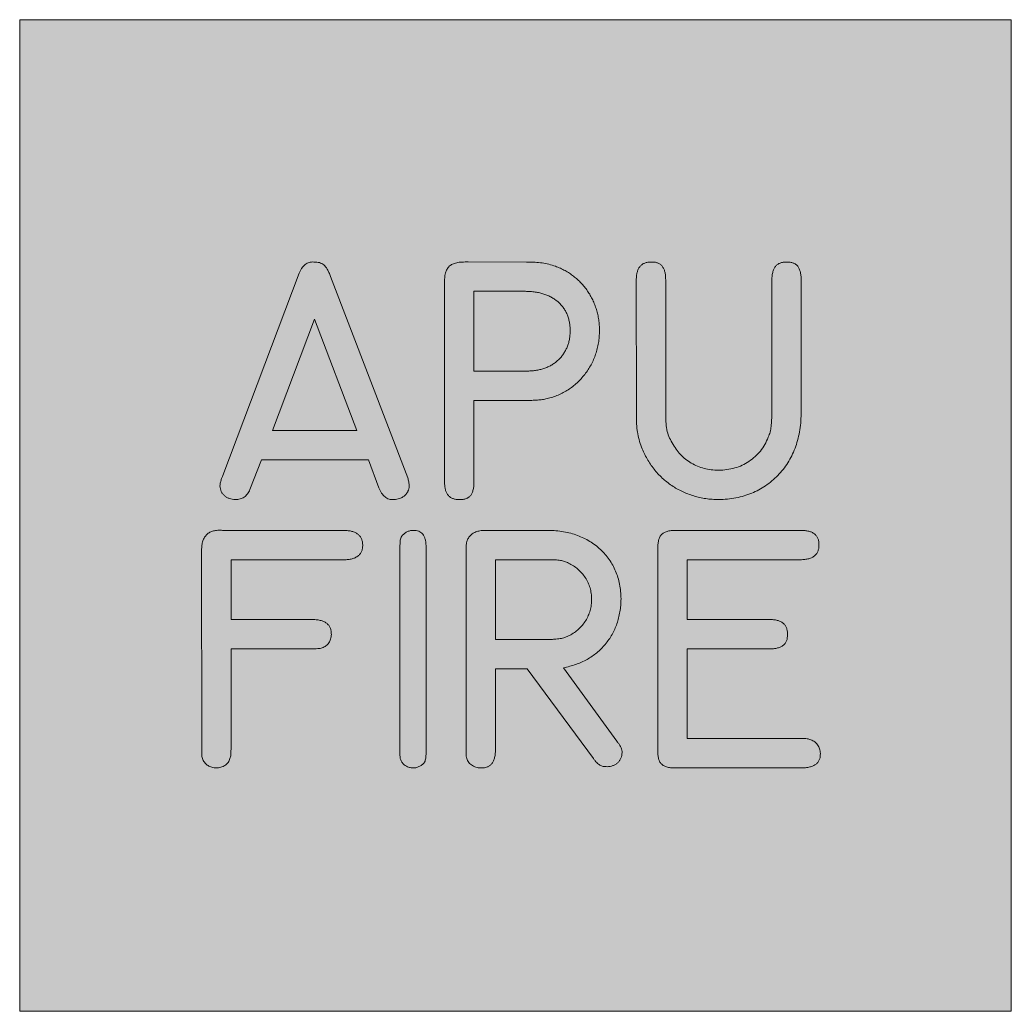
# Model space of a CAD drawing. Header units: inches. Extents: x 96.3 to 114, y 139.7 to 157.4.
import ezdxf

# ---------------------------------------------------------------- set-up
doc = ezdxf.new("R2010")
doc.units = ezdxf.units.IN
doc.header["$MEASUREMENT"] = 0

# ---------------------------------------------------------------- blocks, each defined once
blk = doc.blocks.new('block 2')
at = {"true_color": 0xffffff}
h = blk.add_hatch(color=7, dxfattribs=at)
h.dxf.hatch_style = 2
h.paths.add_polyline_path([(113.993, 139.655), (113.992, 157.384), (96.263, 157.384), (96.264, 139.654)])
at = {"color": 7, "lineweight": 5, "true_color": 0xffffff}
blk.add_lwpolyline([(113.993, 139.655), (113.992, 157.384), (96.263, 157.384), (96.264, 139.654), (113.993, 139.655)], dxfattribs=at)
blk = doc.blocks.new('block 3')
at = {"color": 7, "lineweight": 5, "true_color": 0xffffff}
blk.add_open_spline([(99.515, 144.349), (99.515, 144.349), (99.514, 147.898), (99.514, 147.898), (99.515, 147.928), (99.516, 147.958), (99.52, 147.988), (99.523, 148.014), (99.529, 148.04), (99.537, 148.066), (99.545, 148.088), (99.555, 148.109), (99.567, 148.129), (99.579, 148.148), (99.593, 148.166), (99.609, 148.181), (99.624, 148.196), (99.642, 148.209), (99.661, 148.219), (99.681, 148.23), (99.703, 148.237), (99.725, 148.243), (99.75, 148.25), (99.776, 148.253), (99.802, 148.255), (99.831, 148.257), (99.861, 148.255), (99.89, 148.254), (99.89, 148.254), (102.057, 148.253), (102.057, 148.253), (102.083, 148.252), (102.109, 148.251), (102.135, 148.248), (102.158, 148.245), (102.181, 148.241), (102.203, 148.235), (102.223, 148.229), (102.242, 148.223), (102.261, 148.214), (102.277, 148.207), (102.293, 148.197), (102.308, 148.186), (102.321, 148.175), (102.334, 148.163), (102.345, 148.149), (102.356, 148.135), (102.365, 148.12), (102.372, 148.104), (102.38, 148.087), (102.386, 148.069), (102.389, 148.051), (102.393, 148.031), (102.394, 148.011), (102.395, 147.991), (102.395, 147.97), (102.394, 147.949), (102.39, 147.929), (102.386, 147.911), (102.381, 147.893), (102.373, 147.876), (102.366, 147.86), (102.358, 147.845), (102.347, 147.831), (102.337, 147.817), (102.324, 147.805), (102.31, 147.794), (102.296, 147.783), (102.279, 147.773), (102.262, 147.765), (102.244, 147.757), (102.224, 147.75), (102.204, 147.745), (102.182, 147.739), (102.159, 147.735), (102.136, 147.732), (102.11, 147.729), (102.084, 147.729), (102.058, 147.729), (102.058, 147.729), (100.04, 147.729), (100.04, 147.729), (100.04, 147.729), (100.04, 146.658), (100.04, 146.658), (100.04, 146.658), (101.476, 146.658), (101.476, 146.658), (101.505, 146.658), (101.533, 146.658), (101.561, 146.655), (101.586, 146.653), (101.611, 146.649), (101.635, 146.643), (101.657, 146.638), (101.678, 146.632), (101.698, 146.623), (101.716, 146.615), (101.733, 146.606), (101.748, 146.594), (101.762, 146.583), (101.775, 146.571), (101.787, 146.556), (101.798, 146.542), (101.807, 146.527), (101.814, 146.51), (101.822, 146.493), (101.827, 146.474), (101.83, 146.456), (101.833, 146.435), (101.834, 146.413), (101.834, 146.392), (101.831, 146.364), (101.828, 146.336), (101.821, 146.309), (101.814, 146.285), (101.804, 146.262), (101.789, 146.241), (101.775, 146.221), (101.758, 146.203), (101.738, 146.189), (101.716, 146.173), (101.692, 146.163), (101.668, 146.152), (101.657, 146.149), (101.645, 146.146), (101.634, 146.143), (101.621, 146.141), (101.607, 146.139), (101.594, 146.138), (101.575, 146.136), (101.556, 146.135), (101.537, 146.134), (101.511, 146.133), (101.484, 146.133), (101.457, 146.133), (101.457, 146.133), (100.04, 146.133), (100.04, 146.133), (100.04, 146.133), (100.04, 144.349), (100.04, 144.349), (100.04, 144.326), (100.039, 144.304), (100.039, 144.281), (100.039, 144.266), (100.039, 144.252), (100.037, 144.237), (100.036, 144.226), (100.034, 144.216), (100.032, 144.205), (100.029, 144.195), (100.025, 144.184), (100.021, 144.174), (100.016, 144.162), (100.012, 144.149), (100.007, 144.137), (100.002, 144.125), (99.996, 144.114), (99.988, 144.104), (99.981, 144.093), (99.972, 144.084), (99.962, 144.075), (99.953, 144.066), (99.943, 144.058), (99.932, 144.05), (99.91, 144.035), (99.885, 144.024), (99.859, 144.017), (99.832, 144.01), (99.804, 144.007), (99.777, 144.005), (99.75, 144.007), (99.722, 144.01), (99.696, 144.017), (99.673, 144.023), (99.651, 144.034), (99.63, 144.047), (99.61, 144.059), (99.591, 144.074), (99.575, 144.092), (99.559, 144.111), (99.546, 144.133), (99.534, 144.155), (99.53, 144.166), (99.526, 144.178), (99.523, 144.19), (99.52, 144.201), (99.518, 144.213), (99.517, 144.225), (99.516, 144.241), (99.515, 144.257), (99.515, 144.274), (99.515, 144.299), (99.515, 144.324), (99.515, 144.349)], degree=3, knots=[0, 0, 0, 0, 1, 1, 1, 2, 2, 2, 3, 3, 3, 4, 4, 4, 5, 5, 5, 6, 6, 6, 7, 7, 7, 8, 8, 8, 9, 9, 9, 10, 10, 10, 11, 11, 11, 12, 12, 12, 13, 13, 13, 14, 14, 14, 15, 15, 15, 16, 16, 16, 17, 17, 17, 18, 18, 18, 19, 19, 19, 20, 20, 20, 21, 21, 21, 22, 22, 22, 23, 23, 23, 24, 24, 24, 25, 25, 25, 26, 26, 26, 27, 27, 27, 28, 28, 28, 29, 29, 29, 30, 30, 30, 31, 31, 31, 32, 32, 32, 33, 33, 33, 34, 34, 34, 35, 35, 35, 36, 36, 36, 37, 37, 37, 38, 38, 38, 39, 39, 39, 40, 40, 40, 41, 41, 41, 42, 42, 42, 43, 43, 43, 44, 44, 44, 45, 45, 45, 46, 46, 46, 47, 47, 47, 48, 48, 48, 49, 49, 49, 50, 50, 50, 51, 51, 51, 52, 52, 52, 53, 53, 53, 54, 54, 54, 55, 55, 55, 56, 56, 56, 57, 57, 57, 58, 58, 58, 59, 59, 59, 60, 60, 60, 61, 61, 61, 62, 62, 62, 63, 63, 63, 64, 64, 64, 65, 65, 65, 65], dxfattribs=at)
blk = doc.blocks.new('block 4')
at = {"color": 7, "lineweight": 5, "true_color": 0xffffff}
blk.add_open_spline([(104.245, 144.375), (104.245, 144.375), (104.244, 147.886), (104.244, 147.886), (104.243, 147.915), (104.242, 147.945), (104.245, 147.975), (104.247, 148.001), (104.251, 148.027), (104.259, 148.053), (104.265, 148.075), (104.274, 148.097), (104.286, 148.117), (104.298, 148.137), (104.312, 148.155), (104.328, 148.17), (104.344, 148.186), (104.363, 148.199), (104.383, 148.21), (104.405, 148.221), (104.428, 148.23), (104.452, 148.237), (104.479, 148.244), (104.506, 148.249), (104.534, 148.251), (104.566, 148.254), (104.598, 148.254), (104.63, 148.254), (104.63, 148.254), (105.711, 148.253), (105.711, 148.253), (105.758, 148.252), (105.805, 148.25), (105.852, 148.246), (105.897, 148.242), (105.942, 148.236), (105.987, 148.228), (106.03, 148.221), (106.073, 148.212), (106.115, 148.201), (106.156, 148.191), (106.196, 148.178), (106.235, 148.164), (106.274, 148.149), (106.312, 148.133), (106.349, 148.116), (106.386, 148.098), (106.421, 148.079), (106.456, 148.057), (106.49, 148.036), (106.524, 148.014), (106.556, 147.989), (106.588, 147.964), (106.619, 147.938), (106.648, 147.91), (106.678, 147.883), (106.706, 147.854), (106.732, 147.824), (106.758, 147.794), (106.783, 147.763), (106.805, 147.73), (106.828, 147.698), (106.848, 147.665), (106.867, 147.631), (106.886, 147.596), (106.903, 147.56), (106.918, 147.523), (106.933, 147.486), (106.947, 147.448), (106.959, 147.41), (106.97, 147.37), (106.98, 147.33), (106.988, 147.29), (106.996, 147.248), (107.003, 147.206), (107.007, 147.163), (107.011, 147.119), (107.013, 147.074), (107.015, 147.029), (107.014, 146.99), (107.012, 146.95), (107.009, 146.911), (107.006, 146.873), (107.002, 146.835), (106.996, 146.797), (106.989, 146.761), (106.981, 146.724), (106.972, 146.688), (106.964, 146.653), (106.954, 146.618), (106.942, 146.584), (106.93, 146.55), (106.917, 146.518), (106.902, 146.485), (106.888, 146.453), (106.872, 146.421), (106.854, 146.39), (106.837, 146.359), (106.817, 146.329), (106.797, 146.3), (106.776, 146.271), (106.755, 146.243), (106.732, 146.215), (106.709, 146.188), (106.685, 146.161), (106.66, 146.136), (106.635, 146.111), (106.609, 146.087), (106.582, 146.065), (106.554, 146.042), (106.526, 146.021), (106.497, 146.001), (106.468, 145.981), (106.438, 145.962), (106.407, 145.945), (106.376, 145.927), (106.343, 145.911), (106.31, 145.897), (106.276, 145.882), (106.242, 145.868), (106.208, 145.856), (106.172, 145.844), (106.135, 145.832), (106.099, 145.823), (106.061, 145.813), (106.023, 145.805), (105.984, 145.797), (105.984, 145.797), (106.94, 144.482), (106.94, 144.482), (106.943, 144.477), (106.945, 144.473), (106.948, 144.469), (106.953, 144.462), (106.959, 144.456), (106.965, 144.45), (106.976, 144.436), (106.987, 144.423), (106.996, 144.408), (107.005, 144.394), (107.013, 144.38), (107.019, 144.365), (107.024, 144.351), (107.028, 144.337), (107.031, 144.322), (107.033, 144.308), (107.034, 144.294), (107.034, 144.279), (107.033, 144.262), (107.032, 144.244), (107.029, 144.227), (107.025, 144.21), (107.02, 144.194), (107.013, 144.179), (107.006, 144.164), (106.998, 144.149), (106.989, 144.136), (106.979, 144.122), (106.968, 144.11), (106.956, 144.098), (106.944, 144.087), (106.93, 144.077), (106.916, 144.068), (106.902, 144.059), (106.887, 144.051), (106.871, 144.046), (106.855, 144.04), (106.838, 144.035), (106.821, 144.033), (106.803, 144.03), (106.784, 144.028), (106.766, 144.027), (106.742, 144.028), (106.718, 144.028), (106.695, 144.033), (106.675, 144.037), (106.655, 144.044), (106.637, 144.055), (106.628, 144.061), (106.619, 144.067), (106.61, 144.074), (106.6, 144.082), (106.591, 144.091), (106.582, 144.1), (106.571, 144.11), (106.561, 144.121), (106.552, 144.132), (106.542, 144.145), (106.532, 144.159), (106.522, 144.173), (106.522, 144.173), (105.335, 145.779), (105.335, 145.779), (105.335, 145.779), (104.769, 145.779), (104.769, 145.779), (104.769, 145.779), (104.769, 144.35), (104.769, 144.35), (104.769, 144.322), (104.768, 144.294), (104.766, 144.266), (104.764, 144.242), (104.76, 144.218), (104.755, 144.194), (104.75, 144.174), (104.743, 144.154), (104.734, 144.134), (104.726, 144.117), (104.717, 144.101), (104.706, 144.085), (104.695, 144.071), (104.683, 144.058), (104.67, 144.048), (104.656, 144.037), (104.641, 144.028), (104.624, 144.022), (104.607, 144.015), (104.59, 144.01), (104.572, 144.008), (104.551, 144.005), (104.531, 144.005), (104.51, 144.005), (104.494, 144.006), (104.478, 144.006), (104.463, 144.009), (104.448, 144.011), (104.433, 144.014), (104.418, 144.019), (104.404, 144.023), (104.391, 144.028), (104.378, 144.035), (104.364, 144.041), (104.352, 144.049), (104.34, 144.058), (104.328, 144.066), (104.317, 144.075), (104.308, 144.085), (104.298, 144.096), (104.289, 144.107), (104.282, 144.119), (104.274, 144.13), (104.267, 144.143), (104.262, 144.156), (104.257, 144.169), (104.254, 144.183), (104.25, 144.197), (104.249, 144.205), (104.247, 144.213), (104.247, 144.221), (104.245, 144.231), (104.245, 144.241), (104.245, 144.251), (104.244, 144.267), (104.244, 144.283), (104.244, 144.299), (104.244, 144.324), (104.244, 144.35), (104.245, 144.375)], degree=3, knots=[0, 0, 0, 0, 1, 1, 1, 2, 2, 2, 3, 3, 3, 4, 4, 4, 5, 5, 5, 6, 6, 6, 7, 7, 7, 8, 8, 8, 9, 9, 9, 10, 10, 10, 11, 11, 11, 12, 12, 12, 13, 13, 13, 14, 14, 14, 15, 15, 15, 16, 16, 16, 17, 17, 17, 18, 18, 18, 19, 19, 19, 20, 20, 20, 21, 21, 21, 22, 22, 22, 23, 23, 23, 24, 24, 24, 25, 25, 25, 26, 26, 26, 27, 27, 27, 28, 28, 28, 29, 29, 29, 30, 30, 30, 31, 31, 31, 32, 32, 32, 33, 33, 33, 34, 34, 34, 35, 35, 35, 36, 36, 36, 37, 37, 37, 38, 38, 38, 39, 39, 39, 40, 40, 40, 41, 41, 41, 42, 42, 42, 43, 43, 43, 44, 44, 44, 45, 45, 45, 46, 46, 46, 47, 47, 47, 48, 48, 48, 49, 49, 49, 50, 50, 50, 51, 51, 51, 52, 52, 52, 53, 53, 53, 54, 54, 54, 55, 55, 55, 56, 56, 56, 57, 57, 57, 58, 58, 58, 59, 59, 59, 60, 60, 60, 61, 61, 61, 62, 62, 62, 63, 63, 63, 64, 64, 64, 65, 65, 65, 66, 66, 66, 67, 67, 67, 68, 68, 68, 69, 69, 69, 70, 70, 70, 71, 71, 71, 72, 72, 72, 73, 73, 73, 74, 74, 74, 75, 75, 75, 76, 76, 76, 77, 77, 77, 78, 78, 78, 79, 79, 79, 80, 80, 80, 81, 81, 81, 82, 82, 82, 83, 83, 83, 84, 84, 84, 85, 85, 85, 86, 86, 86, 86], dxfattribs=at)
blk = doc.blocks.new('block 5')
at = {"color": 7, "lineweight": 5, "true_color": 0xffffff}
blk.add_open_spline([(108.76, 148.805), (108.721, 148.806), (108.682, 148.807), (108.643, 148.809), (108.606, 148.812), (108.568, 148.816), (108.531, 148.821), (108.494, 148.827), (108.458, 148.834), (108.422, 148.842), (108.386, 148.85), (108.351, 148.859), (108.316, 148.869), (108.281, 148.88), (108.246, 148.892), (108.212, 148.905), (108.178, 148.917), (108.145, 148.932), (108.112, 148.947), (108.08, 148.962), (108.048, 148.979), (108.016, 148.997), (107.984, 149.015), (107.953, 149.035), (107.923, 149.055), (107.893, 149.076), (107.863, 149.097), (107.834, 149.12), (107.806, 149.142), (107.779, 149.166), (107.752, 149.19), (107.725, 149.214), (107.7, 149.24), (107.675, 149.267), (107.651, 149.293), (107.628, 149.321), (107.605, 149.35), (107.583, 149.379), (107.561, 149.408), (107.541, 149.438), (107.52, 149.469), (107.501, 149.501), (107.482, 149.533), (107.464, 149.566), (107.446, 149.599), (107.43, 149.633), (107.413, 149.669), (107.398, 149.705), (107.383, 149.74), (107.367, 149.786), (107.351, 149.832), (107.337, 149.878), (107.325, 149.923), (107.315, 149.968), (107.308, 150.014), (107.304, 150.038), (107.301, 150.062), (107.299, 150.086), (107.296, 150.114), (107.294, 150.141), (107.293, 150.169), (107.291, 150.2), (107.29, 150.231), (107.289, 150.261), (107.289, 150.296), (107.289, 150.33), (107.289, 150.365), (107.289, 150.365), (107.288, 152.75), (107.288, 152.75), (107.29, 152.774), (107.291, 152.797), (107.294, 152.821), (107.297, 152.842), (107.301, 152.863), (107.307, 152.883), (107.312, 152.901), (107.319, 152.919), (107.328, 152.936), (107.336, 152.951), (107.346, 152.965), (107.358, 152.978), (107.369, 152.991), (107.381, 153.002), (107.395, 153.011), (107.409, 153.021), (107.424, 153.028), (107.44, 153.034), (107.457, 153.041), (107.475, 153.046), (107.493, 153.048), (107.514, 153.051), (107.534, 153.052), (107.554, 153.053), (107.575, 153.053), (107.596, 153.053), (107.616, 153.05), (107.634, 153.048), (107.652, 153.043), (107.669, 153.036), (107.685, 153.03), (107.7, 153.023), (107.714, 153.013), (107.728, 153.004), (107.74, 152.992), (107.75, 152.979), (107.761, 152.965), (107.771, 152.95), (107.779, 152.934), (107.787, 152.916), (107.794, 152.897), (107.799, 152.878), (107.805, 152.857), (107.808, 152.835), (107.81, 152.813), (107.813, 152.788), (107.813, 152.762), (107.814, 152.737), (107.814, 152.737), (107.814, 150.377), (107.814, 150.377), (107.814, 150.344), (107.814, 150.311), (107.815, 150.278), (107.816, 150.249), (107.817, 150.22), (107.819, 150.191), (107.82, 150.166), (107.822, 150.141), (107.825, 150.116), (107.828, 150.094), (107.831, 150.073), (107.835, 150.052), (107.843, 150.012), (107.856, 149.973), (107.871, 149.935), (107.888, 149.895), (107.909, 149.857), (107.929, 149.818), (107.952, 149.781), (107.974, 149.743), (107.999, 149.708), (108.023, 149.674), (108.05, 149.642), (108.079, 149.611), (108.107, 149.581), (108.138, 149.554), (108.17, 149.528), (108.202, 149.502), (108.236, 149.479), (108.272, 149.458), (108.308, 149.437), (108.345, 149.418), (108.383, 149.402), (108.422, 149.386), (108.462, 149.373), (108.502, 149.362), (108.543, 149.351), (108.585, 149.343), (108.627, 149.338), (108.671, 149.333), (108.715, 149.331), (108.76, 149.329), (108.81, 149.331), (108.86, 149.333), (108.909, 149.34), (108.957, 149.346), (109.004, 149.356), (109.05, 149.37), (109.095, 149.383), (109.139, 149.399), (109.181, 149.419), (109.223, 149.439), (109.264, 149.462), (109.303, 149.487), (109.342, 149.513), (109.379, 149.541), (109.413, 149.572), (109.447, 149.603), (109.478, 149.637), (109.507, 149.673), (109.536, 149.71), (109.563, 149.749), (109.586, 149.789), (109.609, 149.832), (109.629, 149.876), (109.648, 149.921), (109.66, 149.951), (109.672, 149.981), (109.681, 150.012), (109.69, 150.045), (109.696, 150.079), (109.7, 150.113), (109.702, 150.132), (109.704, 150.151), (109.706, 150.17), (109.707, 150.192), (109.708, 150.214), (109.709, 150.237), (109.711, 150.261), (109.712, 150.286), (109.712, 150.311), (109.713, 150.34), (109.713, 150.368), (109.713, 150.397), (109.713, 150.397), (109.712, 152.705), (109.712, 152.705), (109.712, 152.734), (109.713, 152.763), (109.716, 152.792), (109.718, 152.817), (109.723, 152.842), (109.729, 152.866), (109.734, 152.887), (109.74, 152.908), (109.748, 152.927), (109.756, 152.944), (109.765, 152.96), (109.777, 152.974), (109.788, 152.988), (109.8, 153), (109.814, 153.01), (109.828, 153.02), (109.844, 153.028), (109.86, 153.034), (109.878, 153.041), (109.896, 153.046), (109.914, 153.049), (109.935, 153.052), (109.957, 153.053), (109.978, 153.053), (109.999, 153.052), (110.021, 153.052), (110.042, 153.049), (110.061, 153.047), (110.079, 153.042), (110.096, 153.035), (110.112, 153.029), (110.127, 153.021), (110.141, 153.01), (110.154, 153.001), (110.167, 152.989), (110.177, 152.976), (110.188, 152.962), (110.196, 152.946), (110.204, 152.929), (110.212, 152.91), (110.218, 152.89), (110.223, 152.869), (110.229, 152.844), (110.232, 152.819), (110.234, 152.793), (110.236, 152.764), (110.237, 152.735), (110.238, 152.705), (110.238, 152.705), (110.237, 150.338), (110.237, 150.338), (110.235, 150.283), (110.232, 150.227), (110.228, 150.172), (110.223, 150.119), (110.216, 150.066), (110.206, 150.014), (110.197, 149.963), (110.186, 149.913), (110.172, 149.863), (110.159, 149.816), (110.144, 149.768), (110.127, 149.722), (110.11, 149.676), (110.09, 149.632), (110.068, 149.588), (110.046, 149.545), (110.023, 149.503), (109.998, 149.462), (109.972, 149.422), (109.944, 149.383), (109.914, 149.345), (109.885, 149.307), (109.853, 149.271), (109.819, 149.236), (109.786, 149.201), (109.751, 149.168), (109.714, 149.137), (109.678, 149.107), (109.64, 149.079), (109.601, 149.052), (109.562, 149.026), (109.522, 149.002), (109.48, 148.979), (109.439, 148.957), (109.396, 148.936), (109.352, 148.918), (109.307, 148.9), (109.262, 148.885), (109.215, 148.871), (109.168, 148.857), (109.12, 148.846), (109.071, 148.836), (109.021, 148.826), (108.97, 148.819), (108.92, 148.814), (108.867, 148.809), (108.813, 148.807), (108.76, 148.805)], degree=3, knots=[0, 0, 0, 0, 1, 1, 1, 2, 2, 2, 3, 3, 3, 4, 4, 4, 5, 5, 5, 6, 6, 6, 7, 7, 7, 8, 8, 8, 9, 9, 9, 10, 10, 10, 11, 11, 11, 12, 12, 12, 13, 13, 13, 14, 14, 14, 15, 15, 15, 16, 16, 16, 17, 17, 17, 18, 18, 18, 19, 19, 19, 20, 20, 20, 21, 21, 21, 22, 22, 22, 23, 23, 23, 24, 24, 24, 25, 25, 25, 26, 26, 26, 27, 27, 27, 28, 28, 28, 29, 29, 29, 30, 30, 30, 31, 31, 31, 32, 32, 32, 33, 33, 33, 34, 34, 34, 35, 35, 35, 36, 36, 36, 37, 37, 37, 38, 38, 38, 39, 39, 39, 40, 40, 40, 41, 41, 41, 42, 42, 42, 43, 43, 43, 44, 44, 44, 45, 45, 45, 46, 46, 46, 47, 47, 47, 48, 48, 48, 49, 49, 49, 50, 50, 50, 51, 51, 51, 52, 52, 52, 53, 53, 53, 54, 54, 54, 55, 55, 55, 56, 56, 56, 57, 57, 57, 58, 58, 58, 59, 59, 59, 60, 60, 60, 61, 61, 61, 62, 62, 62, 63, 63, 63, 64, 64, 64, 65, 65, 65, 66, 66, 66, 67, 67, 67, 68, 68, 68, 69, 69, 69, 70, 70, 70, 71, 71, 71, 72, 72, 72, 73, 73, 73, 74, 74, 74, 75, 75, 75, 76, 76, 76, 77, 77, 77, 78, 78, 78, 79, 79, 79, 80, 80, 80, 81, 81, 81, 82, 82, 82, 83, 83, 83, 84, 84, 84, 85, 85, 85, 86, 86, 86, 87, 87, 87, 88, 88, 88, 89, 89, 89, 90, 90, 90, 91, 91, 91, 92, 92, 92, 93, 93, 93, 94, 94, 94, 95, 95, 95, 96, 96, 96, 97, 97, 97, 98, 98, 98, 99, 99, 99, 100, 100, 100, 101, 101, 101, 102, 102, 102, 102], dxfattribs=at)
blk = doc.blocks.new('block 6')
at = {"color": 7, "lineweight": 5, "true_color": 0xffffff}
blk.add_open_spline([(103.201, 149.193), (103.204, 149.182), (103.207, 149.171), (103.21, 149.159), (103.213, 149.146), (103.216, 149.133), (103.218, 149.12), (103.221, 149.107), (103.223, 149.094), (103.224, 149.081), (103.225, 149.07), (103.226, 149.059), (103.227, 149.048), (103.225, 149.031), (103.224, 149.014), (103.22, 148.997), (103.217, 148.981), (103.212, 148.966), (103.205, 148.952), (103.198, 148.937), (103.189, 148.923), (103.179, 148.91), (103.169, 148.897), (103.157, 148.885), (103.145, 148.874), (103.132, 148.863), (103.118, 148.853), (103.103, 148.844), (103.088, 148.836), (103.073, 148.829), (103.057, 148.823), (103.04, 148.817), (103.023, 148.812), (103.006, 148.809), (102.988, 148.806), (102.97, 148.806), (102.952, 148.805), (102.937, 148.805), (102.922, 148.804), (102.907, 148.806), (102.893, 148.807), (102.88, 148.809), (102.867, 148.813), (102.853, 148.817), (102.841, 148.822), (102.829, 148.829), (102.816, 148.835), (102.805, 148.843), (102.794, 148.852), (102.782, 148.861), (102.771, 148.871), (102.761, 148.881), (102.751, 148.893), (102.741, 148.906), (102.733, 148.919), (102.723, 148.934), (102.714, 148.948), (102.707, 148.964), (102.698, 148.981), (102.691, 148.999), (102.684, 149.016), (102.684, 149.016), (102.499, 149.514), (102.499, 149.514), (102.499, 149.514), (100.584, 149.514), (100.584, 149.514), (100.584, 149.514), (100.379, 148.985), (100.379, 148.985), (100.372, 148.97), (100.366, 148.955), (100.358, 148.941), (100.35, 148.929), (100.342, 148.916), (100.333, 148.905), (100.324, 148.893), (100.315, 148.883), (100.305, 148.873), (100.296, 148.864), (100.285, 148.856), (100.275, 148.848), (100.264, 148.841), (100.252, 148.834), (100.239, 148.829), (100.227, 148.823), (100.215, 148.819), (100.202, 148.815), (100.188, 148.811), (100.175, 148.808), (100.161, 148.807), (100.146, 148.805), (100.131, 148.805), (100.117, 148.805), (100.098, 148.806), (100.08, 148.806), (100.062, 148.809), (100.045, 148.812), (100.029, 148.817), (100.012, 148.822), (99.996, 148.828), (99.981, 148.834), (99.966, 148.843), (99.951, 148.851), (99.937, 148.861), (99.925, 148.872), (99.912, 148.883), (99.901, 148.895), (99.89, 148.908), (99.88, 148.921), (99.871, 148.934), (99.864, 148.949), (99.857, 148.964), (99.852, 148.98), (99.849, 148.996), (99.845, 149.013), (99.844, 149.03), (99.842, 149.048), (99.843, 149.059), (99.843, 149.071), (99.844, 149.082), (99.846, 149.093), (99.848, 149.105), (99.852, 149.116), (99.854, 149.123), (99.856, 149.13), (99.858, 149.136), (99.861, 149.146), (99.863, 149.155), (99.866, 149.164), (99.87, 149.175), (99.874, 149.186), (99.878, 149.196), (99.884, 149.21), (99.889, 149.223), (99.894, 149.237), (99.894, 149.237), (101.26, 152.852), (101.26, 152.852), (101.267, 152.868), (101.274, 152.885), (101.282, 152.901), (101.29, 152.916), (101.298, 152.931), (101.307, 152.945), (101.316, 152.958), (101.325, 152.97), (101.336, 152.981), (101.346, 152.991), (101.356, 153.001), (101.367, 153.01), (101.378, 153.018), (101.39, 153.025), (101.402, 153.031), (101.413, 153.037), (101.426, 153.042), (101.438, 153.046), (101.451, 153.049), (101.465, 153.052), (101.478, 153.053), (101.493, 153.054), (101.507, 153.053), (101.522, 153.053), (101.539, 153.053), (101.557, 153.053), (101.574, 153.051), (101.59, 153.049), (101.606, 153.046), (101.621, 153.042), (101.636, 153.038), (101.65, 153.033), (101.663, 153.026), (101.676, 153.02), (101.687, 153.011), (101.698, 153.002), (101.71, 152.992), (101.721, 152.981), (101.73, 152.969), (101.742, 152.954), (101.752, 152.939), (101.762, 152.923), (101.773, 152.904), (101.783, 152.884), (101.792, 152.864), (101.803, 152.841), (101.813, 152.817), (101.822, 152.793), (101.822, 152.793), (103.201, 149.193), (103.201, 149.193)], degree=3, knots=[0, 0, 0, 0, 1, 1, 1, 2, 2, 2, 3, 3, 3, 4, 4, 4, 5, 5, 5, 6, 6, 6, 7, 7, 7, 8, 8, 8, 9, 9, 9, 10, 10, 10, 11, 11, 11, 12, 12, 12, 13, 13, 13, 14, 14, 14, 15, 15, 15, 16, 16, 16, 17, 17, 17, 18, 18, 18, 19, 19, 19, 20, 20, 20, 21, 21, 21, 22, 22, 22, 23, 23, 23, 24, 24, 24, 25, 25, 25, 26, 26, 26, 27, 27, 27, 28, 28, 28, 29, 29, 29, 30, 30, 30, 31, 31, 31, 32, 32, 32, 33, 33, 33, 34, 34, 34, 35, 35, 35, 36, 36, 36, 37, 37, 37, 38, 38, 38, 39, 39, 39, 40, 40, 40, 41, 41, 41, 42, 42, 42, 43, 43, 43, 44, 44, 44, 45, 45, 45, 46, 46, 46, 47, 47, 47, 48, 48, 48, 49, 49, 49, 50, 50, 50, 51, 51, 51, 52, 52, 52, 53, 53, 53, 54, 54, 54, 55, 55, 55, 56, 56, 56, 57, 57, 57, 58, 58, 58, 59, 59, 59, 60, 60, 60, 61, 61, 61, 62, 62, 62, 63, 63, 63, 63], dxfattribs=at)
blk = doc.blocks.new('block 7')
at = {"color": 7, "lineweight": 5, "true_color": 0xffffff}
blk.add_open_spline([(106.631, 151.825), (106.629, 151.788), (106.628, 151.751), (106.625, 151.714), (106.622, 151.679), (106.617, 151.643), (106.611, 151.607), (106.605, 151.573), (106.598, 151.538), (106.59, 151.504), (106.582, 151.47), (106.572, 151.437), (106.561, 151.404), (106.551, 151.372), (106.538, 151.339), (106.524, 151.308), (106.511, 151.277), (106.496, 151.246), (106.479, 151.216), (106.463, 151.186), (106.445, 151.156), (106.427, 151.128), (106.408, 151.099), (106.388, 151.07), (106.366, 151.043), (106.345, 151.016), (106.323, 150.989), (106.3, 150.963), (106.277, 150.938), (106.253, 150.914), (106.228, 150.891), (106.203, 150.869), (106.178, 150.847), (106.151, 150.827), (106.125, 150.806), (106.098, 150.787), (106.07, 150.769), (106.042, 150.75), (106.013, 150.733), (105.983, 150.718), (105.953, 150.702), (105.922, 150.688), (105.891, 150.674), (105.859, 150.661), (105.827, 150.649), (105.794, 150.638), (105.76, 150.627), (105.726, 150.618), (105.692, 150.609), (105.664, 150.603), (105.636, 150.597), (105.608, 150.593), (105.579, 150.589), (105.55, 150.586), (105.52, 150.584), (105.487, 150.581), (105.453, 150.58), (105.42, 150.579), (105.377, 150.578), (105.334, 150.578), (105.291, 150.578), (105.291, 150.578), (104.385, 150.578), (104.385, 150.578), (104.385, 150.578), (104.385, 149.136), (104.385, 149.136), (104.384, 149.108), (104.384, 149.08), (104.381, 149.052), (104.38, 149.029), (104.377, 149.005), (104.371, 148.982), (104.367, 148.962), (104.36, 148.943), (104.352, 148.924), (104.345, 148.908), (104.337, 148.892), (104.326, 148.879), (104.316, 148.866), (104.304, 148.855), (104.291, 148.845), (104.277, 148.836), (104.262, 148.828), (104.246, 148.822), (104.228, 148.816), (104.21, 148.811), (104.191, 148.808), (104.169, 148.805), (104.148, 148.805), (104.126, 148.805), (104.105, 148.805), (104.085, 148.806), (104.065, 148.808), (104.046, 148.811), (104.028, 148.815), (104.011, 148.821), (103.995, 148.827), (103.98, 148.835), (103.966, 148.844), (103.952, 148.854), (103.94, 148.865), (103.929, 148.877), (103.917, 148.889), (103.907, 148.903), (103.899, 148.917), (103.89, 148.933), (103.883, 148.951), (103.878, 148.968), (103.872, 148.988), (103.868, 149.009), (103.865, 149.029), (103.862, 149.052), (103.861, 149.076), (103.86, 149.099), (103.86, 149.099), (103.86, 152.668), (103.86, 152.668), (103.859, 152.702), (103.859, 152.737), (103.861, 152.771), (103.864, 152.8), (103.868, 152.829), (103.876, 152.857), (103.883, 152.881), (103.892, 152.904), (103.904, 152.925), (103.915, 152.945), (103.928, 152.962), (103.944, 152.977), (103.96, 152.992), (103.979, 153.005), (104, 153.014), (104.024, 153.025), (104.05, 153.033), (104.076, 153.039), (104.107, 153.046), (104.138, 153.05), (104.17, 153.052), (104.208, 153.054), (104.246, 153.054), (104.284, 153.054), (104.284, 153.054), (105.324, 153.053), (105.324, 153.053), (105.375, 153.052), (105.426, 153.052), (105.477, 153.049), (105.52, 153.047), (105.563, 153.043), (105.606, 153.037), (105.646, 153.031), (105.685, 153.023), (105.724, 153.013), (105.763, 153.003), (105.802, 152.99), (105.841, 152.977), (105.871, 152.966), (105.9, 152.954), (105.93, 152.941), (105.958, 152.928), (105.986, 152.914), (106.014, 152.899), (106.041, 152.884), (106.067, 152.868), (106.093, 152.852), (106.118, 152.835), (106.143, 152.817), (106.167, 152.799), (106.191, 152.78), (106.215, 152.761), (106.237, 152.741), (106.26, 152.72), (106.281, 152.699), (106.302, 152.677), (106.322, 152.655), (106.342, 152.632), (106.361, 152.609), (106.38, 152.584), (106.399, 152.559), (106.416, 152.534), (106.434, 152.508), (106.451, 152.482), (106.466, 152.455), (106.481, 152.429), (106.495, 152.402), (106.509, 152.374), (106.522, 152.346), (106.535, 152.318), (106.546, 152.29), (106.557, 152.261), (106.566, 152.232), (106.575, 152.202), (106.584, 152.173), (106.593, 152.143), (106.599, 152.113), (106.606, 152.082), (106.611, 152.051), (106.616, 152.019), (106.621, 151.988), (106.625, 151.956), (106.627, 151.924), (106.629, 151.891), (106.63, 151.858), (106.631, 151.825)], degree=3, knots=[0, 0, 0, 0, 1, 1, 1, 2, 2, 2, 3, 3, 3, 4, 4, 4, 5, 5, 5, 6, 6, 6, 7, 7, 7, 8, 8, 8, 9, 9, 9, 10, 10, 10, 11, 11, 11, 12, 12, 12, 13, 13, 13, 14, 14, 14, 15, 15, 15, 16, 16, 16, 17, 17, 17, 18, 18, 18, 19, 19, 19, 20, 20, 20, 21, 21, 21, 22, 22, 22, 23, 23, 23, 24, 24, 24, 25, 25, 25, 26, 26, 26, 27, 27, 27, 28, 28, 28, 29, 29, 29, 30, 30, 30, 31, 31, 31, 32, 32, 32, 33, 33, 33, 34, 34, 34, 35, 35, 35, 36, 36, 36, 37, 37, 37, 38, 38, 38, 39, 39, 39, 40, 40, 40, 41, 41, 41, 42, 42, 42, 43, 43, 43, 44, 44, 44, 45, 45, 45, 46, 46, 46, 47, 47, 47, 48, 48, 48, 49, 49, 49, 50, 50, 50, 51, 51, 51, 52, 52, 52, 53, 53, 53, 54, 54, 54, 55, 55, 55, 56, 56, 56, 57, 57, 57, 58, 58, 58, 59, 59, 59, 60, 60, 60, 61, 61, 61, 62, 62, 62, 63, 63, 63, 64, 64, 64, 65, 65, 65, 66, 66, 66, 67, 67, 67, 68, 68, 68, 68], dxfattribs=at)
blk = doc.blocks.new('block 8')
at = {"color": 7, "lineweight": 5, "true_color": 0xffffff}
blk.add_open_spline([(107.674, 144.353), (107.674, 144.353), (107.673, 147.912), (107.673, 147.912), (107.672, 147.942), (107.672, 147.972), (107.674, 148.001), (107.677, 148.026), (107.681, 148.051), (107.687, 148.076), (107.693, 148.097), (107.7, 148.118), (107.71, 148.137), (107.72, 148.154), (107.731, 148.17), (107.745, 148.183), (107.758, 148.196), (107.775, 148.207), (107.792, 148.216), (107.811, 148.226), (107.832, 148.234), (107.854, 148.239), (107.878, 148.246), (107.904, 148.249), (107.929, 148.251), (107.96, 148.254), (107.991, 148.254), (108.021, 148.254), (108.021, 148.254), (110.229, 148.253), (110.229, 148.253), (110.254, 148.253), (110.28, 148.253), (110.306, 148.25), (110.328, 148.248), (110.351, 148.244), (110.373, 148.238), (110.392, 148.233), (110.411, 148.227), (110.429, 148.219), (110.445, 148.211), (110.461, 148.202), (110.475, 148.19), (110.488, 148.18), (110.5, 148.168), (110.51, 148.154), (110.521, 148.14), (110.529, 148.125), (110.535, 148.109), (110.542, 148.092), (110.547, 148.074), (110.55, 148.056), (110.553, 148.036), (110.553, 148.015), (110.554, 147.995), (110.553, 147.973), (110.553, 147.952), (110.55, 147.931), (110.547, 147.912), (110.542, 147.894), (110.534, 147.876), (110.527, 147.86), (110.518, 147.844), (110.507, 147.83), (110.497, 147.816), (110.484, 147.804), (110.47, 147.793), (110.454, 147.781), (110.437, 147.772), (110.42, 147.764), (110.4, 147.755), (110.38, 147.748), (110.359, 147.743), (110.335, 147.737), (110.311, 147.733), (110.287, 147.731), (110.259, 147.729), (110.231, 147.729), (110.203, 147.729), (110.203, 147.729), (108.198, 147.729), (108.198, 147.729), (108.198, 147.729), (108.198, 146.658), (108.198, 146.658), (108.198, 146.658), (109.666, 146.658), (109.666, 146.658), (109.692, 146.658), (109.718, 146.658), (109.744, 146.655), (109.766, 146.653), (109.788, 146.649), (109.81, 146.643), (109.829, 146.638), (109.848, 146.631), (109.866, 146.623), (109.883, 146.615), (109.898, 146.606), (109.913, 146.594), (109.926, 146.583), (109.938, 146.57), (109.949, 146.556), (109.959, 146.542), (109.967, 146.526), (109.974, 146.51), (109.981, 146.493), (109.986, 146.474), (109.988, 146.456), (109.991, 146.435), (109.992, 146.413), (109.992, 146.392), (109.992, 146.371), (109.992, 146.35), (109.989, 146.329), (109.987, 146.311), (109.982, 146.293), (109.974, 146.276), (109.968, 146.259), (109.959, 146.244), (109.948, 146.23), (109.937, 146.216), (109.924, 146.204), (109.91, 146.193), (109.895, 146.182), (109.878, 146.173), (109.86, 146.166), (109.84, 146.157), (109.82, 146.151), (109.799, 146.146), (109.775, 146.141), (109.751, 146.137), (109.726, 146.135), (109.698, 146.133), (109.669, 146.133), (109.641, 146.133), (109.641, 146.133), (108.198, 146.133), (108.198, 146.133), (108.198, 146.133), (108.198, 144.53), (108.198, 144.53), (108.198, 144.53), (110.234, 144.53), (110.234, 144.53), (110.257, 144.529), (110.279, 144.529), (110.301, 144.529), (110.316, 144.529), (110.33, 144.528), (110.345, 144.527), (110.356, 144.526), (110.366, 144.524), (110.376, 144.521), (110.387, 144.518), (110.397, 144.514), (110.407, 144.51), (110.432, 144.499), (110.457, 144.487), (110.479, 144.471), (110.499, 144.457), (110.517, 144.439), (110.531, 144.418), (110.546, 144.397), (110.557, 144.373), (110.565, 144.349), (110.573, 144.321), (110.576, 144.292), (110.58, 144.264), (110.58, 144.243), (110.58, 144.222), (110.577, 144.201), (110.574, 144.182), (110.569, 144.164), (110.561, 144.147), (110.554, 144.131), (110.544, 144.116), (110.532, 144.102), (110.521, 144.088), (110.507, 144.076), (110.492, 144.066), (110.475, 144.054), (110.457, 144.045), (110.438, 144.037), (110.417, 144.029), (110.395, 144.023), (110.373, 144.018), (110.347, 144.012), (110.32, 144.009), (110.294, 144.007), (110.264, 144.005), (110.233, 144.005), (110.203, 144.005), (110.203, 144.005), (108.008, 144.005), (108.008, 144.005), (107.978, 144.005), (107.949, 144.005), (107.919, 144.007), (107.894, 144.009), (107.869, 144.012), (107.844, 144.019), (107.824, 144.024), (107.803, 144.032), (107.784, 144.042), (107.767, 144.051), (107.752, 144.062), (107.738, 144.076), (107.725, 144.09), (107.714, 144.106), (107.705, 144.123), (107.695, 144.143), (107.689, 144.164), (107.684, 144.185), (107.678, 144.21), (107.674, 144.235), (107.673, 144.261), (107.671, 144.291), (107.672, 144.322), (107.674, 144.353)], degree=3, knots=[0, 0, 0, 0, 1, 1, 1, 2, 2, 2, 3, 3, 3, 4, 4, 4, 5, 5, 5, 6, 6, 6, 7, 7, 7, 8, 8, 8, 9, 9, 9, 10, 10, 10, 11, 11, 11, 12, 12, 12, 13, 13, 13, 14, 14, 14, 15, 15, 15, 16, 16, 16, 17, 17, 17, 18, 18, 18, 19, 19, 19, 20, 20, 20, 21, 21, 21, 22, 22, 22, 23, 23, 23, 24, 24, 24, 25, 25, 25, 26, 26, 26, 27, 27, 27, 28, 28, 28, 29, 29, 29, 30, 30, 30, 31, 31, 31, 32, 32, 32, 33, 33, 33, 34, 34, 34, 35, 35, 35, 36, 36, 36, 37, 37, 37, 38, 38, 38, 39, 39, 39, 40, 40, 40, 41, 41, 41, 42, 42, 42, 43, 43, 43, 44, 44, 44, 45, 45, 45, 46, 46, 46, 47, 47, 47, 48, 48, 48, 49, 49, 49, 50, 50, 50, 51, 51, 51, 52, 52, 52, 53, 53, 53, 54, 54, 54, 55, 55, 55, 56, 56, 56, 57, 57, 57, 58, 58, 58, 59, 59, 59, 60, 60, 60, 61, 61, 61, 62, 62, 62, 63, 63, 63, 64, 64, 64, 65, 65, 65, 66, 66, 66, 67, 67, 67, 68, 68, 68, 69, 69, 69, 70, 70, 70, 71, 71, 71, 72, 72, 72, 73, 73, 73, 73], dxfattribs=at)
blk = doc.blocks.new('block 9')
at = {"color": 7, "lineweight": 5, "true_color": 0xffffff}
blk.add_open_spline([(103.092, 148.148), (103.106, 148.164), (103.12, 148.179), (103.135, 148.193), (103.15, 148.206), (103.166, 148.217), (103.183, 148.225), (103.201, 148.234), (103.219, 148.241), (103.238, 148.246), (103.257, 148.25), (103.278, 148.252), (103.298, 148.253), (103.316, 148.253), (103.334, 148.253), (103.351, 148.25), (103.367, 148.248), (103.383, 148.243), (103.398, 148.237), (103.412, 148.232), (103.425, 148.225), (103.437, 148.216), (103.45, 148.207), (103.46, 148.197), (103.47, 148.185), (103.479, 148.173), (103.488, 148.159), (103.495, 148.145), (103.502, 148.129), (103.508, 148.112), (103.513, 148.095), (103.518, 148.076), (103.522, 148.057), (103.524, 148.037), (103.527, 148.014), (103.527, 147.992), (103.528, 147.969), (103.528, 147.969), (103.528, 144.296), (103.528, 144.296), (103.528, 144.273), (103.528, 144.25), (103.527, 144.228), (103.526, 144.212), (103.525, 144.196), (103.522, 144.181), (103.521, 144.169), (103.518, 144.157), (103.515, 144.145), (103.512, 144.134), (103.507, 144.122), (103.503, 144.11), (103.492, 144.095), (103.481, 144.08), (103.467, 144.068), (103.452, 144.054), (103.434, 144.044), (103.416, 144.035), (103.397, 144.025), (103.378, 144.017), (103.358, 144.012), (103.338, 144.008), (103.318, 144.006), (103.298, 144.005), (103.275, 144.007), (103.252, 144.009), (103.23, 144.015), (103.207, 144.021), (103.186, 144.03), (103.166, 144.042), (103.147, 144.053), (103.129, 144.067), (103.114, 144.084), (103.101, 144.099), (103.09, 144.117), (103.08, 144.134), (103.076, 144.143), (103.072, 144.152), (103.07, 144.161), (103.067, 144.17), (103.065, 144.179), (103.064, 144.189), (103.063, 144.203), (103.062, 144.217), (103.062, 144.23), (103.062, 144.252), (103.062, 144.274), (103.062, 144.296), (103.062, 144.296), (103.061, 147.949), (103.061, 147.949), (103.062, 147.976), (103.062, 148.002), (103.063, 148.029), (103.064, 148.046), (103.065, 148.063), (103.068, 148.08), (103.07, 148.093), (103.073, 148.105), (103.077, 148.116), (103.081, 148.127), (103.087, 148.138), (103.092, 148.148)], degree=3, knots=[0, 0, 0, 0, 1, 1, 1, 2, 2, 2, 3, 3, 3, 4, 4, 4, 5, 5, 5, 6, 6, 6, 7, 7, 7, 8, 8, 8, 9, 9, 9, 10, 10, 10, 11, 11, 11, 12, 12, 12, 13, 13, 13, 14, 14, 14, 15, 15, 15, 16, 16, 16, 17, 17, 17, 18, 18, 18, 19, 19, 19, 20, 20, 20, 21, 21, 21, 22, 22, 22, 23, 23, 23, 24, 24, 24, 25, 25, 25, 26, 26, 26, 27, 27, 27, 28, 28, 28, 29, 29, 29, 30, 30, 30, 31, 31, 31, 32, 32, 32, 33, 33, 33, 34, 34, 34, 34], dxfattribs=at)
blk = doc.blocks.new('block 10')
at = {"true_color": 0xffffff}
h = blk.add_hatch(color=7, dxfattribs=at)
h.dxf.hatch_style = 2
edge = h.paths.add_edge_path()
edge.add_spline(control_points=[(104.385, 151.103), (104.385, 151.103), (105.343, 151.103), (105.343, 151.103), (105.371, 151.104), (105.399, 151.104), (105.427, 151.107), (105.454, 151.109), (105.48, 151.112), (105.506, 151.117), (105.532, 151.121), (105.557, 151.127), (105.582, 151.133), (105.606, 151.14), (105.63, 151.147), (105.653, 151.156), (105.676, 151.164), (105.698, 151.173), (105.72, 151.183), (105.741, 151.193), (105.762, 151.204), (105.783, 151.217), (105.803, 151.229), (105.822, 151.242), (105.841, 151.256), (105.86, 151.271), (105.877, 151.286), (105.894, 151.302), (105.912, 151.319), (105.928, 151.335), (105.943, 151.353), (105.958, 151.371), (105.972, 151.39), (105.985, 151.409), (105.998, 151.428), (106.01, 151.448), (106.021, 151.468), (106.032, 151.488), (106.042, 151.509), (106.051, 151.531), (106.059, 151.553), (106.067, 151.575), (106.074, 151.598), (106.081, 151.622), (106.087, 151.646), (106.091, 151.67), (106.096, 151.695), (106.099, 151.72), (106.101, 151.746), (106.104, 151.772), (106.105, 151.799), (106.106, 151.825), (106.105, 151.852), (106.104, 151.878), (106.101, 151.905), (106.099, 151.93), (106.096, 151.955), (106.091, 151.98), (106.087, 152.004), (106.081, 152.028), (106.074, 152.051), (106.067, 152.073), (106.06, 152.096), (106.051, 152.117), (106.042, 152.138), (106.031, 152.159), (106.02, 152.179), (106.009, 152.199), (105.997, 152.219), (105.983, 152.237), (105.97, 152.256), (105.955, 152.273), (105.94, 152.29), (105.924, 152.307), (105.907, 152.324), (105.89, 152.339), (105.872, 152.354), (105.854, 152.369), (105.834, 152.382), (105.815, 152.396), (105.794, 152.409), (105.773, 152.421), (105.752, 152.433), (105.73, 152.444), (105.708, 152.453), (105.685, 152.463), (105.661, 152.472), (105.637, 152.479), (105.612, 152.487), (105.587, 152.495), (105.561, 152.501), (105.534, 152.507), (105.508, 152.511), (105.481, 152.515), (105.452, 152.519), (105.423, 152.522), (105.395, 152.525), (105.365, 152.527), (105.334, 152.528), (105.304, 152.529), (105.304, 152.529), (104.385, 152.529), (104.385, 152.529), (104.385, 152.529), (104.385, 151.103), (104.385, 151.103)], knot_values=[0, 0, 0, 0, 1, 1, 1, 2, 2, 2, 3, 3, 3, 4, 4, 4, 5, 5, 5, 6, 6, 6, 7, 7, 7, 8, 8, 8, 9, 9, 9, 10, 10, 10, 11, 11, 11, 12, 12, 12, 13, 13, 13, 14, 14, 14, 15, 15, 15, 16, 16, 16, 17, 17, 17, 18, 18, 18, 19, 19, 19, 20, 20, 20, 21, 21, 21, 22, 22, 22, 23, 23, 23, 24, 24, 24, 25, 25, 25, 26, 26, 26, 27, 27, 27, 28, 28, 28, 29, 29, 29, 30, 30, 30, 31, 31, 31, 32, 32, 32, 33, 33, 33, 34, 34, 34, 35, 35, 35, 35], degree=3, periodic=1)
at = {"color": 7, "lineweight": 5, "true_color": 0xffffff}
blk.add_open_spline([(104.385, 151.103), (104.385, 151.103), (105.343, 151.103), (105.343, 151.103), (105.371, 151.104), (105.399, 151.104), (105.427, 151.107), (105.454, 151.109), (105.48, 151.112), (105.506, 151.117), (105.532, 151.121), (105.557, 151.127), (105.582, 151.133), (105.606, 151.14), (105.63, 151.147), (105.653, 151.156), (105.676, 151.164), (105.698, 151.173), (105.72, 151.183), (105.741, 151.193), (105.762, 151.204), (105.783, 151.217), (105.803, 151.229), (105.822, 151.242), (105.841, 151.256), (105.86, 151.271), (105.877, 151.286), (105.894, 151.302), (105.912, 151.319), (105.928, 151.335), (105.943, 151.353), (105.958, 151.371), (105.972, 151.39), (105.985, 151.409), (105.998, 151.428), (106.01, 151.448), (106.021, 151.468), (106.032, 151.488), (106.042, 151.509), (106.051, 151.531), (106.059, 151.553), (106.067, 151.575), (106.074, 151.598), (106.081, 151.622), (106.087, 151.646), (106.091, 151.67), (106.096, 151.695), (106.099, 151.72), (106.101, 151.746), (106.104, 151.772), (106.105, 151.799), (106.106, 151.825), (106.105, 151.852), (106.104, 151.878), (106.101, 151.905), (106.099, 151.93), (106.096, 151.955), (106.091, 151.98), (106.087, 152.004), (106.081, 152.028), (106.074, 152.051), (106.067, 152.073), (106.06, 152.096), (106.051, 152.117), (106.042, 152.138), (106.031, 152.159), (106.02, 152.179), (106.009, 152.199), (105.997, 152.219), (105.983, 152.237), (105.97, 152.256), (105.955, 152.273), (105.94, 152.29), (105.924, 152.307), (105.907, 152.324), (105.89, 152.339), (105.872, 152.354), (105.854, 152.369), (105.834, 152.382), (105.815, 152.396), (105.794, 152.409), (105.773, 152.421), (105.752, 152.433), (105.73, 152.444), (105.708, 152.453), (105.685, 152.463), (105.661, 152.472), (105.637, 152.479), (105.612, 152.487), (105.587, 152.495), (105.561, 152.501), (105.534, 152.507), (105.508, 152.511), (105.481, 152.515), (105.452, 152.519), (105.423, 152.522), (105.395, 152.525), (105.365, 152.527), (105.334, 152.528), (105.304, 152.529), (105.304, 152.529), (104.385, 152.529), (104.385, 152.529), (104.385, 152.529), (104.385, 151.103), (104.385, 151.103)], degree=3, knots=[0, 0, 0, 0, 1, 1, 1, 2, 2, 2, 3, 3, 3, 4, 4, 4, 5, 5, 5, 6, 6, 6, 7, 7, 7, 8, 8, 8, 9, 9, 9, 10, 10, 10, 11, 11, 11, 12, 12, 12, 13, 13, 13, 14, 14, 14, 15, 15, 15, 16, 16, 16, 17, 17, 17, 18, 18, 18, 19, 19, 19, 20, 20, 20, 21, 21, 21, 22, 22, 22, 23, 23, 23, 24, 24, 24, 25, 25, 25, 26, 26, 26, 27, 27, 27, 28, 28, 28, 29, 29, 29, 30, 30, 30, 31, 31, 31, 32, 32, 32, 33, 33, 33, 34, 34, 34, 35, 35, 35, 35], dxfattribs=at)
blk = doc.blocks.new('block 11')
at = {"true_color": 0xffffff}
h = blk.add_hatch(color=7, dxfattribs=at)
h.dxf.hatch_style = 2
h.paths.add_polyline_path([(100.781, 150.039), (102.288, 150.039), (101.535, 152.033)])
at = {"color": 7, "lineweight": 5, "true_color": 0xffffff}
blk.add_lwpolyline([(100.781, 150.039), (102.288, 150.039), (101.535, 152.033), (100.781, 150.039)], dxfattribs=at)
blk = doc.blocks.new('block 12')
at = {"true_color": 0xffffff}
h = blk.add_hatch(color=7, dxfattribs=at)
h.dxf.hatch_style = 2
edge = h.paths.add_edge_path()
edge.add_spline(control_points=[(105.731, 147.729), (105.731, 147.729), (104.769, 147.729), (104.769, 147.729), (104.769, 147.729), (104.769, 146.303), (104.769, 146.303), (104.769, 146.303), (105.685, 146.303), (105.685, 146.303), (105.709, 146.303), (105.733, 146.303), (105.757, 146.303), (105.778, 146.304), (105.8, 146.305), (105.821, 146.306), (105.84, 146.307), (105.859, 146.309), (105.878, 146.311), (105.894, 146.312), (105.91, 146.314), (105.926, 146.317), (105.955, 146.322), (105.985, 146.329), (106.013, 146.339), (106.041, 146.349), (106.067, 146.362), (106.094, 146.375), (106.124, 146.391), (106.153, 146.407), (106.181, 146.426), (106.208, 146.444), (106.233, 146.466), (106.257, 146.488), (106.281, 146.51), (106.304, 146.533), (106.325, 146.558), (106.346, 146.584), (106.366, 146.611), (106.383, 146.639), (106.401, 146.668), (106.416, 146.698), (106.429, 146.728), (106.442, 146.758), (106.454, 146.79), (106.463, 146.821), (106.472, 146.854), (106.479, 146.886), (106.483, 146.919), (106.487, 146.954), (106.489, 146.988), (106.49, 147.023), (106.488, 147.057), (106.487, 147.092), (106.482, 147.126), (106.477, 147.16), (106.47, 147.193), (106.461, 147.225), (106.451, 147.257), (106.439, 147.288), (106.425, 147.318), (106.41, 147.349), (106.394, 147.379), (106.376, 147.408), (106.357, 147.436), (106.337, 147.464), (106.315, 147.489), (106.293, 147.515), (106.27, 147.538), (106.245, 147.56), (106.219, 147.582), (106.193, 147.603), (106.164, 147.62), (106.135, 147.638), (106.105, 147.654), (106.075, 147.669), (106.051, 147.68), (106.028, 147.69), (106.003, 147.698), (105.979, 147.706), (105.955, 147.712), (105.93, 147.716), (105.901, 147.721), (105.871, 147.724), (105.842, 147.726), (105.805, 147.728), (105.768, 147.729), (105.731, 147.729)], knot_values=[0, 0, 0, 0, 1, 1, 1, 2, 2, 2, 3, 3, 3, 4, 4, 4, 5, 5, 5, 6, 6, 6, 7, 7, 7, 8, 8, 8, 9, 9, 9, 10, 10, 10, 11, 11, 11, 12, 12, 12, 13, 13, 13, 14, 14, 14, 15, 15, 15, 16, 16, 16, 17, 17, 17, 18, 18, 18, 19, 19, 19, 20, 20, 20, 21, 21, 21, 22, 22, 22, 23, 23, 23, 24, 24, 24, 25, 25, 25, 26, 26, 26, 27, 27, 27, 28, 28, 28, 29, 29, 29, 29], degree=3, periodic=1)
at = {"color": 7, "lineweight": 5, "true_color": 0xffffff}
blk.add_open_spline([(105.731, 147.729), (105.731, 147.729), (104.769, 147.729), (104.769, 147.729), (104.769, 147.729), (104.769, 146.303), (104.769, 146.303), (104.769, 146.303), (105.685, 146.303), (105.685, 146.303), (105.709, 146.303), (105.733, 146.303), (105.757, 146.303), (105.778, 146.304), (105.8, 146.305), (105.821, 146.306), (105.84, 146.307), (105.859, 146.309), (105.878, 146.311), (105.894, 146.312), (105.91, 146.314), (105.926, 146.317), (105.955, 146.322), (105.985, 146.329), (106.013, 146.339), (106.041, 146.349), (106.067, 146.362), (106.094, 146.375), (106.124, 146.391), (106.153, 146.407), (106.181, 146.426), (106.208, 146.444), (106.233, 146.466), (106.257, 146.488), (106.281, 146.51), (106.304, 146.533), (106.325, 146.558), (106.346, 146.584), (106.366, 146.611), (106.383, 146.639), (106.401, 146.668), (106.416, 146.698), (106.429, 146.728), (106.442, 146.758), (106.454, 146.79), (106.463, 146.821), (106.472, 146.854), (106.479, 146.886), (106.483, 146.919), (106.487, 146.954), (106.489, 146.988), (106.49, 147.023), (106.488, 147.057), (106.487, 147.092), (106.482, 147.126), (106.477, 147.16), (106.47, 147.193), (106.461, 147.225), (106.451, 147.257), (106.439, 147.288), (106.425, 147.318), (106.41, 147.349), (106.394, 147.379), (106.376, 147.408), (106.357, 147.436), (106.337, 147.464), (106.315, 147.489), (106.293, 147.515), (106.27, 147.538), (106.245, 147.56), (106.219, 147.582), (106.193, 147.603), (106.164, 147.62), (106.135, 147.638), (106.105, 147.654), (106.075, 147.669), (106.051, 147.68), (106.028, 147.69), (106.003, 147.698), (105.979, 147.706), (105.955, 147.712), (105.93, 147.716), (105.901, 147.721), (105.871, 147.724), (105.842, 147.726), (105.805, 147.728), (105.768, 147.729), (105.731, 147.729)], degree=3, knots=[0, 0, 0, 0, 1, 1, 1, 2, 2, 2, 3, 3, 3, 4, 4, 4, 5, 5, 5, 6, 6, 6, 7, 7, 7, 8, 8, 8, 9, 9, 9, 10, 10, 10, 11, 11, 11, 12, 12, 12, 13, 13, 13, 14, 14, 14, 15, 15, 15, 16, 16, 16, 17, 17, 17, 18, 18, 18, 19, 19, 19, 20, 20, 20, 21, 21, 21, 22, 22, 22, 23, 23, 23, 24, 24, 24, 25, 25, 25, 26, 26, 26, 27, 27, 27, 28, 28, 28, 29, 29, 29, 29], dxfattribs=at)

msp = doc.modelspace()

# ---------------------------------------------------------------- block references
for name in ['block 2', 'block 6', 'block 7', 'block 5', 'block 10', 'block 11', 'block 3', 'block 9', 'block 4', 'block 8', 'block 12']:
    msp.add_blockref(name, (0, 0))

doc.saveas('drawing.dxf')
